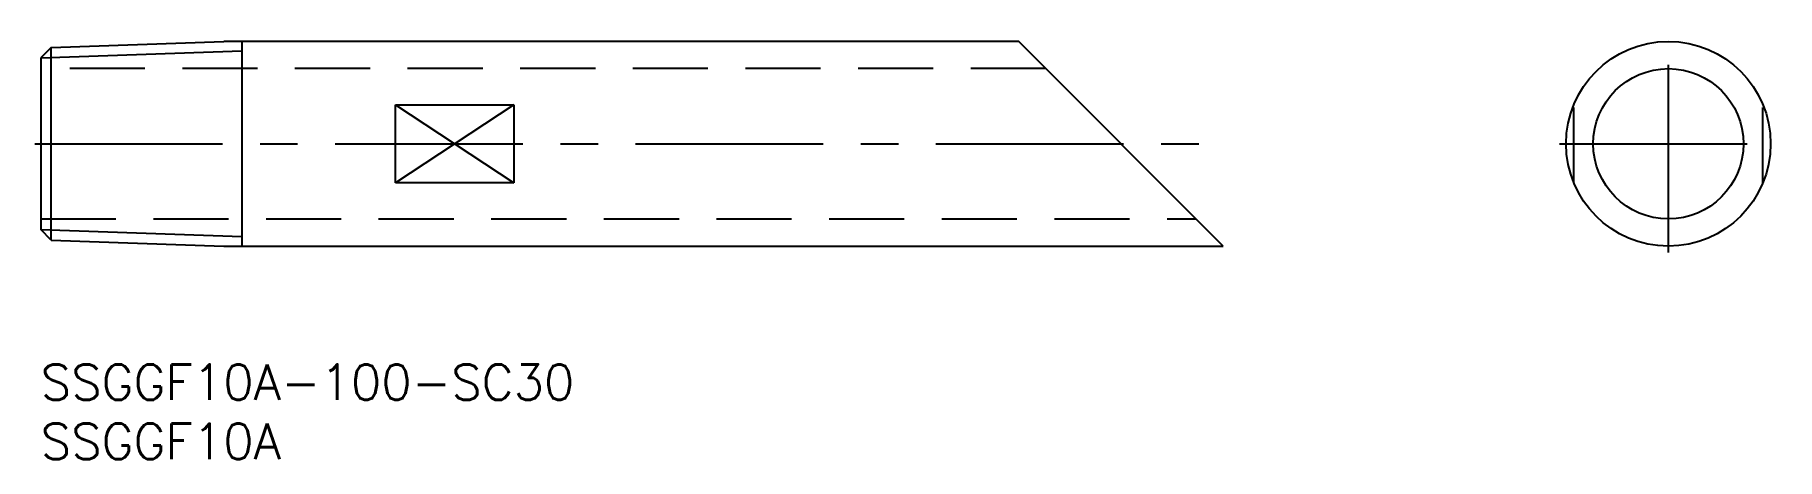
# Model space of a CAD drawing. Extents: x -1 to 147, y -8 to 28.
import ezdxf

# ---------------------------------------------------------------- set-up
doc = ezdxf.new("R2010")
doc.units = 0
doc.header["$LTSCALE"] = 0.5
doc.linetypes.add('CENTER', pattern=[50.8, 31.75, -6.35, 6.35, -6.35])
doc.linetypes.add('DASHED', pattern=[19.05, 12.7, -6.35])
for name, color, linetype in [('MSM_CENTER', 1, 'CENTER'), ('MSM_CONTINUOUS', 7, 'CONTINUOUS'), ('MSM_DASHED', 4, 'DASHED'), ('MSM_NARROW', 5, 'CONTINUOUS'), ('MSM_PART_NUMBER', 7, 'CONTINUOUS')]:
    doc.layers.add(name, color=color, linetype=linetype)
doc.styles.get("Standard").update_dxf_attribs({"font": 'txt.shx', "height": 3, "bigfont": 'bigfont.shx'})

# ---------------------------------------------------------------- blocks, each defined once
blk = doc.blocks.new('*U15')
at = {"layer": 'MSM_PART_NUMBER'}
blk.add_text('SSGGF10A-100-SC30', height=3, dxfattribs=at).set_placement((0, -3))
blk = doc.blocks.new('*U16')
at = {"layer": 'MSM_PART_NUMBER'}
blk.add_text('SSGGF10A', height=3, dxfattribs=at).set_placement((0, -8))

msp = doc.modelspace()

# ---------------------------------------------------------------- linework, layer by layer
at = {"layer": 'MSM_CENTER'}
for p, q in [((137.64, 9.45), (137.64, 27.85)), ((-0.5, 18.65), (100.5, 18.65)), ((128.43, 18.65), (146.84, 18.65))]:
    msp.add_line(p, q, dxfattribs=at)
at = {"layer": 'MSM_CONTINUOUS'}
for p, q in [((0.89, 26.79), (0, 25.9)), ((0.89, 26.79), (15.48, 27.3)), ((0.89, 10.51), (0.89, 26.79)), ((82.7, 27.3), (15.48, 27.3)), ((17, 27.3), (17, 10)), ((100, 10), (82.7, 27.3)), ((0, 25.9), (0, 11.4)), ((30, 15.36), (30, 21.94)), ((30, 21.94), (40, 21.94)), ((40, 21.94), (40, 15.36)), ((40, 15.36), (30, 15.36)), ((0.89, 10.51), (0, 11.4)), ((0.89, 10.51), (15.48, 10)), ((15.48, 10), (100, 10))]:
    msp.add_line(p, q, dxfattribs=at)
for radius in [8.65, 6.35]:
    msp.add_circle((137.64, 18.65), radius, dxfattribs=at)
at = {"layer": 'MSM_DASHED'}
for p, q in [((85, 25), (0, 25)), ((129.64, 15.36), (129.64, 21.94)), ((145.64, 15.36), (145.64, 21.94)), ((0, 12.3), (97.7, 12.3))]:
    msp.add_line(p, q, dxfattribs=at)
at = {"layer": 'MSM_NARROW'}
for p, q in [((0, 25.9), (17, 26.5)), ((30, 21.94), (40, 15.36)), ((40, 21.94), (30, 15.36)), ((0, 11.4), (17, 10.8))]:
    msp.add_line(p, q, dxfattribs=at)

# ---------------------------------------------------------------- block references
at = {"layer": 'MSM_CONTINUOUS'}
for name in ['*U15', '*U16']:
    msp.add_blockref(name, (0, 0), dxfattribs=at)

doc.saveas('drawing.dxf')
